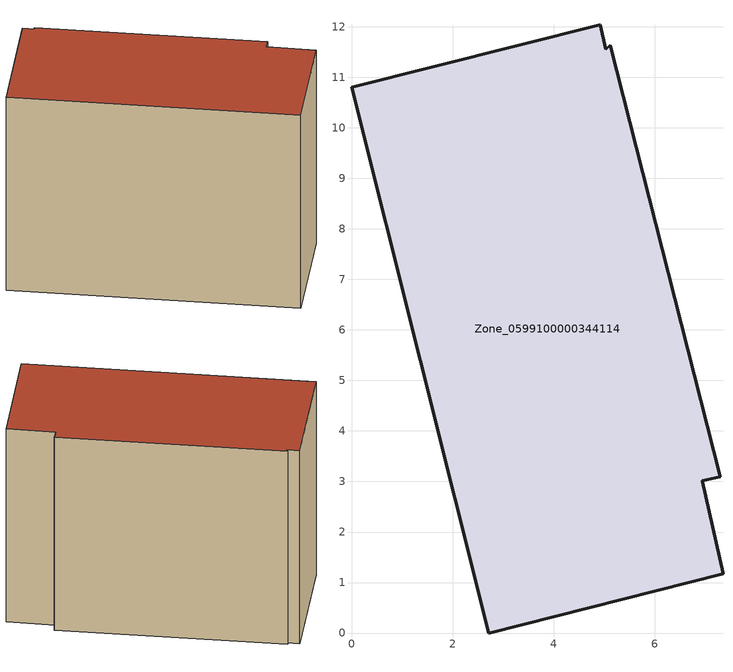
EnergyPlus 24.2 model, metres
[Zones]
Zone_0599100000344114
 floor ground (C_G): 5.12,11.63 7.3,3.09 6.94,3.02 7.35,1.17 2.72,0 0,10.8 4.92,12.04 5.03,11.55 z0
 wall outside (C_F): 7.3,3.09 5.12,11.63 5.03,11.55 4.92,12.04 0,10.8 2.72,0 7.35,1.17 6.94,3.02 7.3,3.09 z0:8.44
 roof outside (C_R): 6.94,3.02 7.3,3.09 5.12,11.63 5.03,11.55 4.92,12.04 0,10.8 2.72,0 7.35,1.17 z8.44
[BUILDING]
Pand.0599100000344114: North Axis=0; Terrain=City; Loads Convergence Tolerance Value=0.04; Temperature Convergence Tolerance Value=0.4; Solar Distribution=FullExterior; Maximum Number of Warmup Days=25; Minimum Number of Warmup Days=1
[Site:Location]
Rotterdam.The.Hague.AP_ZH_NLD Design_Conditions: Latitude=51.96; Longitude=4.45; Time Zone=1; Elevation=-4.5
[SITE:GROUNDTEMPERATURE:BUILDINGSURFACE]
18, 18, 18, 18, 18, 18, 18, 18, 18, 18, 18, 18
[MATERIAL] Thermal Absorptance=0.9; Solar Absorptance=0.7; Visible Absorptance=0.7
Name | Roughness | Thickness | Conductivity | Density | Specific Heat
G.TC.1992-2005 | MediumSmooth | 0.15 | 0.06 | 540 | 1210
F.TC.1992-2005 | Rough | 0.3 | 0.12 | 1920 | 840
R.TC.1992-2005 | MediumRough | 0.2 | 0.08 | 1500 | 1000
[CONSTRUCTION]
C_G: G.TC.1992-2005
C_F: F.TC.1992-2005
C_R: R.TC.1992-2005
[ZONE]
Zone_0599100000344114: Type=1; Multiplier=1; Ceiling Height=Autocalculate; Volume=Autocalculate; Floor Area=autocalculate; Part of Total Floor Area=Yes
[ZONEINFILTRATION:DESIGNFLOWRATE]
Infil_Zone_0599100000344114: Zone or ZoneList or Space or SpaceList=Zone_0599100000344114; Schedule=AlwaysOn; Design Flow Rate Calculation Method=Flow/Area; Flow Rate per Floor Area=0.0015; Constant Term Coefficient=1; Temperature Term Coefficient=0; Velocity Term Coefficient=0; Velocity Squared Term Coefficient=0
[HVACTEMPLATE:ZONE:IDEALLOADSAIRSYSTEM]
Zone_0599100000344114: Maximum Heating Supply Air Temperature=50; Minimum Cooling Supply Air Temperature=13; Maximum Heating Supply Air Humidity Ratio=0.0156; Minimum Cooling Supply Air Humidity Ratio=0.0077; Heating Limit=NoLimit; Cooling Limit=NoLimit; Dehumidification Control Type=ConstantSensibleHeatRatio; Cooling Sensible Heat Ratio=0.7; Dehumidification Setpoint=60; Humidification Control Type=None; Humidification Setpoint=30; Outdoor Air Method=None; Outdoor Air Flow Rate per Person=0.00944; Outdoor Air Flow Rate per Zone Floor Area=0; Outdoor Air Flow Rate per Zone=0; Demand Controlled Ventilation Type=None; Outdoor Air Economizer Type=NoEconomizer; Heat Recovery Type=None; Sensible Heat Recovery Effectiveness=0.7; Latent Heat Recovery Effectiveness=0.65
[ZONECONTROL:THERMOSTAT]
ThermostatControl_Zone_0599100000344114: Zone or ZoneList=Zone_0599100000344114; Control Type Schedule=DualSetpointControlType; Control 1=Thermostat_Zone_0599100000344114; Temperature Difference Between Cutout And Setpoint=0
[THERMOSTATSETPOINT:DUALSETPOINT]
Thermostat_Zone_0599100000344114: Heating Setpoint Temperature Schedule=HeatingSetpoint_Zone_0599100000344114; Cooling Setpoint Temperature Schedule=CoolingSetpoint_Zone_0599100000344114
[SCHEDULE:COMPACT]
HeatingSetpoint_Zone_0599100000344114: Through: 12/31, For: AllDays, Until: 24:00, 21
CoolingSetpoint_Zone_0599100000344114: Through: 12/31, For: AllDays, Until: 24:00, 24
DualSetpointControlType: Through: 12/31, For: AllDays, Until: 24:00, 4
AlwaysOn: Through: 12/31, For: AllDays, Until: 24:00, 1
